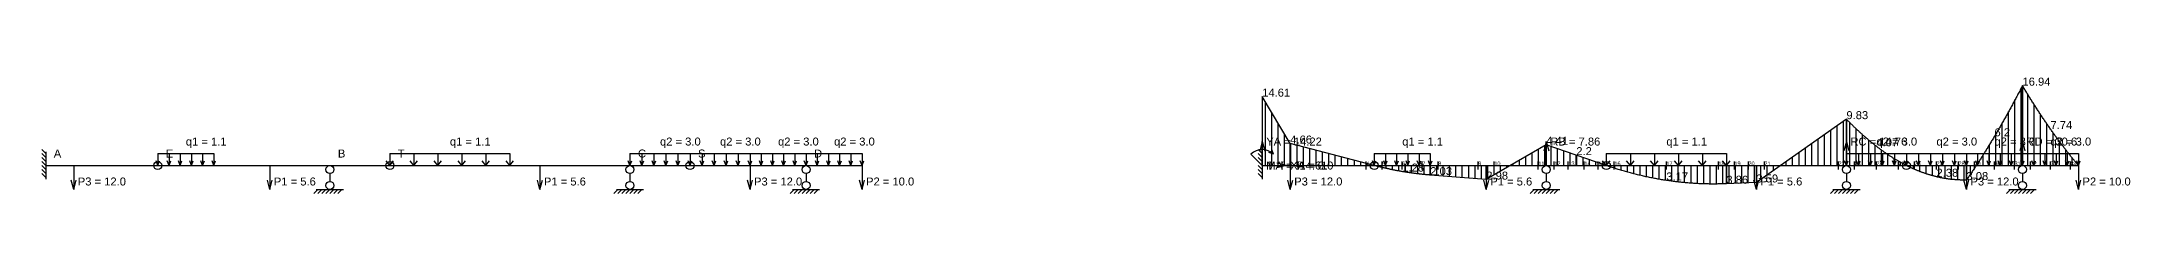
# Model space of a CAD drawing. Header units: millimetres. Extents: x 0 to 113, y -2 to 2.
# Drawn here: x -0.1 to 52.1, y -0.7 to 2.2 of the extents above; entities that cross this region are included whole.
import ezdxf

# ---------------------------------------------------------------- set-up
doc = ezdxf.new("R2010")
doc.units = ezdxf.units.MM
doc.layers.add('Loads', color=7, linetype='Continuous')
doc.layers.add('Supports', color=7, linetype='Continuous')
doc.styles.get("Standard").update_dxf_attribs({"font": 'arial.ttf'})

# ---------------------------------------------------------------- blocks, each defined once
blk = doc.blocks.new('Жесткая заделка')
for points in [[(-0.1, 0.4), (0, 0.3)], [(-0.1, 0.3), (0, 0.2)], [(-0.1, 0.2), (0, 0.1)], [(-0.1, 0.1), (0, 0)], [(-0.1, 0), (0, -0.1)], [(0, 0.34), (0, -0.34)], [(-0.1, -0.1), (0, -0.2)], [(-0.1, -0.2), (0, -0.3)]]:
    blk.add_lwpolyline(points)
blk = doc.blocks.new('Подвижная опора')
for points in [[(-0.7, 0.4), (-0.6, 0.3)], [(-0.7, 0.3), (-0.6, 0.2)], [(-0.7, 0.2), (-0.6, 0.1)], [(-0.7, 0.1), (-0.6, 0)], [(-0.7, 0), (-0.6, -0.1)], [(-0.6, 0.34), (-0.6, -0.34)], [(-0.2, 0), (-0.4, 0)], [(-0.7, -0.1), (-0.6, -0.2)], [(-0.7, -0.2), (-0.6, -0.3)]]:
    blk.add_lwpolyline(points)
for centre in [(-0.5, 0), (-0.1, 0)]:
    blk.add_circle(centre, 0.1)
blk = doc.blocks.new('Сосредоточенная сила')
for points in [[(0, 0), (0.6, 0)], [(0.6, 0), (0.366, 0.062)], [(0.6, 0), (0.366, -0.062)]]:
    blk.add_lwpolyline(points)
blk = doc.blocks.new('Распределенная нагрузка')
for points in [[(0, 0.5), (-0.117, 0.531)], [(-0.3, 0.5), (0, 0.5)], [(-0.3, -0.5), (-0.3, 0.5)], [(0, 0.5), (-0.117, 0.469)], [(-0.3, 0.3), (0, 0.3)], [(0, 0.3), (-0.117, 0.331)], [(0, 0.3), (-0.117, 0.269)], [(-0.3, 0.1), (0, 0.1)], [(0, 0.1), (-0.117, 0.131)], [(0, 0.1), (-0.117, 0.069)], [(-0.3, -0.1), (0, -0.1)], [(0, -0.1), (-0.117, -0.069)], [(0, -0.1), (-0.117, -0.131)], [(-0.3, -0.3), (0, -0.3)], [(0, -0.3), (-0.117, -0.269)], [(0, -0.3), (-0.117, -0.331)], [(-0.3, -0.5), (0, -0.5)], [(0, -0.5), (-0.117, -0.469)], [(0, -0.5), (-0.117, -0.531)]]:
    blk.add_lwpolyline(points)
blk = doc.blocks.new('Сечение')
at = {"color": 1}
blk.add_lwpolyline([(-0.1, 0), (0.1, 0)], dxfattribs=at)
blk = doc.blocks.new('Момент (по часовой)')
for points in [[(0, 0), (-0.283, 0.283)], [(0.283, 0.283), (0.166, 0.323)], [(0.283, 0.283), (0.242, 0.4)]]:
    blk.add_lwpolyline(points)
blk.add_arc((0, 0), 0.4, 45.0651, 134.9349)

msp = doc.modelspace()

# ---------------------------------------------------------------- hatches: boundary and pattern name
at = {"layer": 'Штриховка 1'}
h = msp.add_hatch(dxfattribs=at)
h.set_pattern_fill('ANSI31', color=3, scale=0.05, angle=45)
h.paths.add_polyline_path([(30.4, 0), (31.1, 0), (31.1, 0.55), (30.4, 1.725), (30.4, 0)])
h = msp.add_hatch(dxfattribs=at)
h.set_pattern_fill('ANSI31', color=3, scale=0.05, angle=45)
h.paths.add_polyline_path([(48, 0), (49.4, 0), (49.4, 2), (49.386, 1.973), (49.372, 1.946), (49.358, 1.919), (49.344, 1.892), (49.33, 1.865), (49.316, 1.839), (49.302, 1.812), (49.288, 1.785), (49.274, 1.759), (49.26, 1.732), (49.246, 1.706), (49.232, 1.68), (49.218, 1.653), (49.204, 1.627), (49.19, 1.601), (49.176, 1.575), (49.162, 1.549), (49.148, 1.523), (49.134, 1.498), (49.12, 1.472), (49.106, 1.446), (49.092, 1.421), (49.078, 1.395), (49.064, 1.369), (49.05, 1.344), (49.036, 1.319), (49.022, 1.294), (49.008, 1.268), (48.994, 1.243), (48.98, 1.218), (48.966, 1.193), (48.952, 1.168), (48.938, 1.143), (48.924, 1.119), (48.91, 1.094), (48.896, 1.069), (48.882, 1.045), (48.868, 1.02), (48.854, 0.996), (48.84, 0.971), (48.826, 0.947), (48.812, 0.923), (48.798, 0.899), (48.784, 0.875), (48.77, 0.851), (48.756, 0.827), (48.742, 0.803), (48.728, 0.779), (48.714, 0.755), (48.7, 0.732), (48.686, 0.708), (48.672, 0.684), (48.658, 0.661), (48.644, 0.638), (48.63, 0.614), (48.616, 0.591), (48.602, 0.568), (48.588, 0.545), (48.574, 0.522), (48.56, 0.499), (48.546, 0.476), (48.532, 0.453), (48.518, 0.43), (48.504, 0.408), (48.49, 0.385), (48.476, 0.362), (48.462, 0.34), (48.448, 0.318), (48.434, 0.295), (48.42, 0.273), (48.406, 0.251), (48.392, 0.229), (48.378, 0.206), (48.364, 0.184), (48.35, 0.163), (48.336, 0.141), (48.322, 0.119), (48.308, 0.097), (48.294, 0.075), (48.28, 0.054), (48.266, 0.032), (48.252, 0.011), (48.238, -0.011), (48.224, -0.032), (48.21, -0.053), (48.196, -0.074), (48.182, -0.095), (48.168, -0.116), (48.154, -0.137), (48.14, -0.158), (48.126, -0.179), (48.112, -0.2), (48.098, -0.22), (48.084, -0.241), (48.07, -0.262), (48.056, -0.282), (48.042, -0.302), (48.028, -0.323), (48.014, -0.343), (48, -0.363), (48, 0)])
h = msp.add_hatch(dxfattribs=at)
h.set_pattern_fill('ANSI31', color=3, scale=0.05, angle=45)
h.paths.add_polyline_path([(49.4, 0), (50.8, 0), (50.8, 0), (50.786, 0.017), (50.772, 0.033), (50.758, 0.05), (50.744, 0.067), (50.73, 0.084), (50.716, 0.101), (50.702, 0.117), (50.688, 0.135), (50.674, 0.152), (50.66, 0.169), (50.646, 0.186), (50.632, 0.203), (50.618, 0.221), (50.604, 0.238), (50.59, 0.256), (50.576, 0.274), (50.562, 0.291), (50.548, 0.309), (50.534, 0.327), (50.52, 0.345), (50.506, 0.362), (50.492, 0.381), (50.478, 0.399), (50.464, 0.417), (50.45, 0.435), (50.436, 0.453), (50.422, 0.472), (50.408, 0.49), (50.394, 0.509), (50.38, 0.527), (50.366, 0.546), (50.352, 0.565), (50.338, 0.583), (50.324, 0.602), (50.31, 0.621), (50.296, 0.64), (50.282, 0.659), (50.268, 0.678), (50.254, 0.698), (50.24, 0.717), (50.226, 0.736), (50.212, 0.755), (50.198, 0.775), (50.184, 0.795), (50.17, 0.814), (50.156, 0.834), (50.142, 0.854), (50.128, 0.873), (50.114, 0.893), (50.1, 0.913), (50.086, 0.933), (50.072, 0.953), (50.058, 0.974), (50.044, 0.994), (50.03, 1.014), (50.016, 1.034), (50.002, 1.055), (49.988, 1.075), (49.974, 1.096), (49.96, 1.117), (49.946, 1.137), (49.932, 1.158), (49.918, 1.179), (49.904, 1.2), (49.89, 1.221), (49.876, 1.242), (49.862, 1.263), (49.848, 1.284), (49.834, 1.306), (49.82, 1.327), (49.806, 1.349), (49.792, 1.37), (49.778, 1.392), (49.764, 1.413), (49.75, 1.435), (49.736, 1.457), (49.722, 1.479), (49.708, 1.5), (49.694, 1.522), (49.68, 1.544), (49.666, 1.567), (49.652, 1.589), (49.638, 1.611), (49.624, 1.633), (49.61, 1.656), (49.596, 1.678), (49.582, 1.701), (49.568, 1.723), (49.554, 1.746), (49.54, 1.769), (49.526, 1.792), (49.512, 1.815), (49.498, 1.837), (49.484, 1.86), (49.47, 1.883), (49.456, 1.907), (49.442, 1.93), (49.428, 1.953), (49.414, 1.977), (49.4, 2), (49.4, 0)])
h = msp.add_hatch(dxfattribs=at)
h.set_pattern_fill('ANSI31', color=3, scale=0.05, angle=45)
h.paths.add_polyline_path([(42.75, 0), (45, 0), (45, 1.16), (42.75, -0.424), (42.75, 0)])
h = msp.add_hatch(dxfattribs=at)
h.set_pattern_fill('ANSI31', color=3, scale=0.05, angle=45)
h.paths.add_polyline_path([(45, 0), (46.5, 0), (46.5, 0), (46.485, 0.008), (46.47, 0.015), (46.455, 0.023), (46.44, 0.031), (46.425, 0.039), (46.41, 0.047), (46.395, 0.055), (46.38, 0.064), (46.365, 0.072), (46.35, 0.08), (46.335, 0.089), (46.32, 0.097), (46.305, 0.106), (46.29, 0.115), (46.275, 0.123), (46.26, 0.132), (46.245, 0.141), (46.23, 0.15), (46.215, 0.159), (46.2, 0.168), (46.185, 0.178), (46.17, 0.187), (46.155, 0.196), (46.14, 0.206), (46.125, 0.215), (46.11, 0.225), (46.095, 0.235), (46.08, 0.245), (46.065, 0.255), (46.05, 0.264), (46.035, 0.275), (46.02, 0.285), (46.005, 0.295), (45.99, 0.305), (45.975, 0.316), (45.96, 0.326), (45.945, 0.337), (45.93, 0.347), (45.915, 0.358), (45.9, 0.368), (45.885, 0.379), (45.87, 0.39), (45.855, 0.401), (45.84, 0.412), (45.825, 0.423), (45.81, 0.435), (45.795, 0.446), (45.78, 0.458), (45.765, 0.469), (45.75, 0.481), (45.735, 0.492), (45.72, 0.504), (45.705, 0.516), (45.69, 0.528), (45.675, 0.54), (45.66, 0.552), (45.645, 0.564), (45.63, 0.576), (45.615, 0.588), (45.6, 0.601), (45.585, 0.613), (45.57, 0.625), (45.555, 0.638), (45.54, 0.651), (45.525, 0.664), (45.51, 0.676), (45.495, 0.689), (45.48, 0.702), (45.465, 0.715), (45.45, 0.729), (45.435, 0.742), (45.42, 0.755), (45.405, 0.768), (45.39, 0.782), (45.375, 0.795), (45.36, 0.809), (45.345, 0.823), (45.33, 0.837), (45.315, 0.851), (45.3, 0.865), (45.285, 0.878), (45.27, 0.893), (45.255, 0.907), (45.24, 0.921), (45.225, 0.935), (45.21, 0.95), (45.195, 0.964), (45.18, 0.979), (45.165, 0.994), (45.15, 1.008), (45.135, 1.023), (45.12, 1.038), (45.105, 1.053), (45.09, 1.068), (45.075, 1.083), (45.06, 1.099), (45.045, 1.114), (45.03, 1.129), (45.015, 1.145), (45, 1.16), (45, 0)])
h = msp.add_hatch(dxfattribs=at)
h.set_pattern_fill('ANSI31', color=3, scale=0.05, angle=45)
h.paths.add_polyline_path([(31.1, 0), (33.2, 0), (33.2, 0), (31.1, 0.55), (31.1, 0)])
h = msp.add_hatch(dxfattribs=at)
h.set_pattern_fill('ANSI31', color=3, scale=0.05, angle=45)
h.paths.add_polyline_path([(33.2, 0), (34.6, 0), (34.6, -0.239), (34.586, -0.238), (34.572, -0.237), (34.558, -0.236), (34.544, -0.235), (34.53, -0.234), (34.516, -0.232), (34.502, -0.231), (34.488, -0.23), (34.474, -0.228), (34.46, -0.227), (34.446, -0.226), (34.432, -0.224), (34.418, -0.223), (34.404, -0.221), (34.39, -0.22), (34.376, -0.218), (34.362, -0.217), (34.348, -0.215), (34.334, -0.213), (34.32, -0.212), (34.306, -0.21), (34.292, -0.209), (34.278, -0.207), (34.264, -0.205), (34.25, -0.203), (34.236, -0.202), (34.222, -0.2), (34.208, -0.198), (34.194, -0.196), (34.18, -0.194), (34.166, -0.192), (34.152, -0.191), (34.138, -0.189), (34.124, -0.187), (34.11, -0.185), (34.096, -0.182), (34.082, -0.18), (34.068, -0.178), (34.054, -0.176), (34.04, -0.174), (34.026, -0.172), (34.012, -0.17), (33.998, -0.168), (33.984, -0.165), (33.97, -0.163), (33.956, -0.161), (33.942, -0.159), (33.928, -0.156), (33.914, -0.154), (33.9, -0.151), (33.886, -0.149), (33.872, -0.147), (33.858, -0.144), (33.844, -0.142), (33.83, -0.139), (33.816, -0.137), (33.802, -0.134), (33.788, -0.132), (33.774, -0.129), (33.76, -0.126), (33.746, -0.124), (33.732, -0.121), (33.718, -0.118), (33.704, -0.116), (33.69, -0.113), (33.676, -0.11), (33.662, -0.107), (33.648, -0.104), (33.634, -0.101), (33.62, -0.099), (33.606, -0.096), (33.592, -0.093), (33.578, -0.09), (33.564, -0.087), (33.55, -0.084), (33.536, -0.081), (33.522, -0.078), (33.508, -0.074), (33.494, -0.071), (33.48, -0.068), (33.466, -0.065), (33.452, -0.062), (33.438, -0.059), (33.424, -0.055), (33.41, -0.052), (33.396, -0.049), (33.382, -0.045), (33.368, -0.042), (33.354, -0.039), (33.34, -0.035), (33.326, -0.032), (33.312, -0.029), (33.298, -0.025), (33.284, -0.021), (33.27, -0.018), (33.256, -0.015), (33.242, -0.011), (33.228, -0.007), (33.214, -0.004), (33.2, 0), (33.2, 0)])
h = msp.add_hatch(dxfattribs=at)
h.set_pattern_fill('ANSI31', color=3, scale=0.05, angle=45)
h.paths.add_polyline_path([(34.6, 0), (36, 0), (36, -0.352), (34.6, -0.239), (34.6, 0)])
h = msp.add_hatch(dxfattribs=at)
h.set_pattern_fill('ANSI31', color=3, scale=0.05, angle=45)
h.paths.add_polyline_path([(36, 0), (37.5, 0), (37.5, 0.52), (36, -0.351), (36, 0)])
h = msp.add_hatch(dxfattribs=at)
h.set_pattern_fill('ANSI31', color=3, scale=0.05, angle=45)
h.paths.add_polyline_path([(37.5, 0), (38.25, 0), (38.25, 0.26), (37.5, 0.52), (37.5, 0)])
h = msp.add_hatch(dxfattribs=at)
h.set_pattern_fill('ANSI31', color=3, scale=0.05, angle=45)
h.paths.add_polyline_path([(38.25, 0), (39, 0), (39, 0), (38.25, 0.26), (38.25, 0)])
h = msp.add_hatch(dxfattribs=at)
h.set_pattern_fill('ANSI31', color=3, scale=0.05, angle=45)
h.paths.add_polyline_path([(39, 0), (42, 0), (42, -0.456), (41.97, -0.457), (41.94, -0.458), (41.91, -0.459), (41.88, -0.46), (41.85, -0.461), (41.82, -0.462), (41.79, -0.462), (41.76, -0.463), (41.73, -0.463), (41.7, -0.463), (41.67, -0.463), (41.64, -0.463), (41.61, -0.463), (41.58, -0.463), (41.55, -0.462), (41.52, -0.462), (41.49, -0.461), (41.46, -0.46), (41.43, -0.459), (41.4, -0.458), (41.37, -0.457), (41.34, -0.456), (41.31, -0.455), (41.28, -0.453), (41.25, -0.452), (41.22, -0.45), (41.19, -0.448), (41.16, -0.446), (41.13, -0.444), (41.1, -0.442), (41.07, -0.44), (41.04, -0.437), (41.01, -0.435), (40.98, -0.432), (40.95, -0.429), (40.92, -0.426), (40.89, -0.423), (40.86, -0.42), (40.83, -0.417), (40.8, -0.414), (40.77, -0.41), (40.74, -0.407), (40.71, -0.403), (40.68, -0.399), (40.65, -0.395), (40.62, -0.391), (40.59, -0.387), (40.56, -0.383), (40.53, -0.379), (40.5, -0.374), (40.47, -0.369), (40.44, -0.365), (40.41, -0.36), (40.38, -0.355), (40.35, -0.35), (40.32, -0.345), (40.29, -0.339), (40.26, -0.334), (40.23, -0.328), (40.2, -0.323), (40.17, -0.317), (40.14, -0.311), (40.11, -0.305), (40.08, -0.299), (40.05, -0.292), (40.02, -0.286), (39.99, -0.28), (39.96, -0.273), (39.93, -0.266), (39.9, -0.26), (39.87, -0.253), (39.84, -0.245), (39.81, -0.238), (39.78, -0.231), (39.75, -0.224), (39.72, -0.216), (39.69, -0.208), (39.66, -0.201), (39.63, -0.193), (39.6, -0.185), (39.57, -0.177), (39.54, -0.168), (39.51, -0.16), (39.48, -0.151), (39.45, -0.143), (39.42, -0.134), (39.39, -0.125), (39.36, -0.116), (39.33, -0.107), (39.3, -0.098), (39.27, -0.089), (39.24, -0.08), (39.21, -0.07), (39.18, -0.06), (39.15, -0.051), (39.12, -0.041), (39.09, -0.031), (39.06, -0.021), (39.03, -0.01), (39, 0), (39, 0)])
h = msp.add_hatch(dxfattribs=at)
h.set_pattern_fill('ANSI31', color=3, scale=0.05, angle=45)
h.paths.add_polyline_path([(42, 0), (42.75, 0), (42.75, -0.424), (42, -0.456), (42, 0)])
h = msp.add_hatch(dxfattribs=at)
h.set_pattern_fill('ANSI31', color=3, scale=0.05, angle=45)
h.paths.add_polyline_path([(46.5, 0), (48, 0), (48, -0.363), (47.985, -0.364), (47.97, -0.364), (47.955, -0.364), (47.94, -0.364), (47.925, -0.364), (47.91, -0.364), (47.895, -0.364), (47.88, -0.364), (47.865, -0.363), (47.85, -0.363), (47.835, -0.362), (47.82, -0.362), (47.805, -0.361), (47.79, -0.36), (47.775, -0.36), (47.76, -0.359), (47.745, -0.358), (47.73, -0.357), (47.715, -0.356), (47.7, -0.354), (47.685, -0.353), (47.67, -0.352), (47.655, -0.35), (47.64, -0.349), (47.625, -0.347), (47.61, -0.346), (47.595, -0.344), (47.58, -0.342), (47.565, -0.34), (47.55, -0.338), (47.535, -0.336), (47.52, -0.334), (47.505, -0.332), (47.49, -0.329), (47.475, -0.327), (47.46, -0.324), (47.445, -0.322), (47.43, -0.319), (47.415, -0.317), (47.4, -0.314), (47.385, -0.311), (47.37, -0.308), (47.355, -0.305), (47.34, -0.302), (47.325, -0.298), (47.31, -0.295), (47.295, -0.292), (47.28, -0.288), (47.265, -0.285), (47.25, -0.281), (47.235, -0.278), (47.22, -0.274), (47.205, -0.27), (47.19, -0.266), (47.175, -0.262), (47.16, -0.258), (47.145, -0.254), (47.13, -0.25), (47.115, -0.245), (47.1, -0.241), (47.085, -0.236), (47.07, -0.232), (47.055, -0.227), (47.04, -0.223), (47.025, -0.218), (47.01, -0.213), (46.995, -0.208), (46.98, -0.203), (46.965, -0.198), (46.95, -0.193), (46.935, -0.187), (46.92, -0.182), (46.905, -0.177), (46.89, -0.171), (46.875, -0.166), (46.86, -0.16), (46.845, -0.154), (46.83, -0.148), (46.815, -0.142), (46.8, -0.136), (46.785, -0.13), (46.77, -0.124), (46.755, -0.118), (46.74, -0.112), (46.725, -0.105), (46.71, -0.099), (46.695, -0.092), (46.68, -0.086), (46.665, -0.079), (46.65, -0.072), (46.635, -0.065), (46.62, -0.058), (46.605, -0.051), (46.59, -0.044), (46.575, -0.037), (46.56, -0.03), (46.545, -0.022), (46.53, -0.015), (46.515, -0.008), (46.5, 0), (46.5, 0)])

# ---------------------------------------------------------------- linework, layer by layer
at = {"layer": 'diagram M', "color": 6, "linetype": 'CONTINUOUS'}
for points in [[(30.4, 0), (31.1, 0), (31.1, 0.55), (30.4, 1.725), (30.4, 0)], [(48, 0), (49.4, 0), (49.4, 2), (49.386, 1.973), (49.372, 1.946), (49.358, 1.919), (49.344, 1.892), (49.33, 1.865), (49.316, 1.839), (49.302, 1.812), (49.288, 1.785), (49.274, 1.759), (49.26, 1.732), (49.246, 1.706), (49.232, 1.68), (49.218, 1.653), (49.204, 1.627), (49.19, 1.601), (49.176, 1.575), (49.162, 1.549), (49.148, 1.523), (49.134, 1.498), (49.12, 1.472), (49.106, 1.446), (49.092, 1.421), (49.078, 1.395), (49.064, 1.369), (49.05, 1.344), (49.036, 1.319), (49.022, 1.294), (49.008, 1.268), (48.994, 1.243), (48.98, 1.218), (48.966, 1.193), (48.952, 1.168), (48.938, 1.143), (48.924, 1.119), (48.91, 1.094), (48.896, 1.069), (48.882, 1.045), (48.868, 1.02), (48.854, 0.996), (48.84, 0.971), (48.826, 0.947), (48.812, 0.923), (48.798, 0.899), (48.784, 0.875), (48.77, 0.851), (48.756, 0.827), (48.742, 0.803), (48.728, 0.779), (48.714, 0.755), (48.7, 0.732), (48.686, 0.708), (48.672, 0.684), (48.658, 0.661), (48.644, 0.638), (48.63, 0.614), (48.616, 0.591), (48.602, 0.568), (48.588, 0.545), (48.574, 0.522), (48.56, 0.499), (48.546, 0.476), (48.532, 0.453), (48.518, 0.43), (48.504, 0.408), (48.49, 0.385), (48.476, 0.362), (48.462, 0.34), (48.448, 0.318), (48.434, 0.295), (48.42, 0.273), (48.406, 0.251), (48.392, 0.229), (48.378, 0.206), (48.364, 0.184), (48.35, 0.163), (48.336, 0.141), (48.322, 0.119), (48.308, 0.097), (48.294, 0.075), (48.28, 0.054), (48.266, 0.032), (48.252, 0.011), (48.238, -0.011), (48.224, -0.032), (48.21, -0.053), (48.196, -0.074), (48.182, -0.095), (48.168, -0.116), (48.154, -0.137), (48.14, -0.158), (48.126, -0.179), (48.112, -0.2), (48.098, -0.22), (48.084, -0.241), (48.07, -0.262), (48.056, -0.282), (48.042, -0.302), (48.028, -0.323), (48.014, -0.343), (48, -0.363), (48, 0)], [(49.4, 0), (50.8, 0), (50.8, 0), (50.786, 0.017), (50.772, 0.033), (50.758, 0.05), (50.744, 0.067), (50.73, 0.084), (50.716, 0.101), (50.702, 0.117), (50.688, 0.135), (50.674, 0.152), (50.66, 0.169), (50.646, 0.186), (50.632, 0.203), (50.618, 0.221), (50.604, 0.238), (50.59, 0.256), (50.576, 0.274), (50.562, 0.291), (50.548, 0.309), (50.534, 0.327), (50.52, 0.345), (50.506, 0.362), (50.492, 0.381), (50.478, 0.399), (50.464, 0.417), (50.45, 0.435), (50.436, 0.453), (50.422, 0.472), (50.408, 0.49), (50.394, 0.509), (50.38, 0.527), (50.366, 0.546), (50.352, 0.565), (50.338, 0.583), (50.324, 0.602), (50.31, 0.621), (50.296, 0.64), (50.282, 0.659), (50.268, 0.678), (50.254, 0.698), (50.24, 0.717), (50.226, 0.736), (50.212, 0.755), (50.198, 0.775), (50.184, 0.795), (50.17, 0.814), (50.156, 0.834), (50.142, 0.854), (50.128, 0.873), (50.114, 0.893), (50.1, 0.913), (50.086, 0.933), (50.072, 0.953), (50.058, 0.974), (50.044, 0.994), (50.03, 1.014), (50.016, 1.034), (50.002, 1.055), (49.988, 1.075), (49.974, 1.096), (49.96, 1.117), (49.946, 1.137), (49.932, 1.158), (49.918, 1.179), (49.904, 1.2), (49.89, 1.221), (49.876, 1.242), (49.862, 1.263), (49.848, 1.284), (49.834, 1.306), (49.82, 1.327), (49.806, 1.349), (49.792, 1.37), (49.778, 1.392), (49.764, 1.413), (49.75, 1.435), (49.736, 1.457), (49.722, 1.479), (49.708, 1.5), (49.694, 1.522), (49.68, 1.544), (49.666, 1.567), (49.652, 1.589), (49.638, 1.611), (49.624, 1.633), (49.61, 1.656), (49.596, 1.678), (49.582, 1.701), (49.568, 1.723), (49.554, 1.746), (49.54, 1.769), (49.526, 1.792), (49.512, 1.815), (49.498, 1.837), (49.484, 1.86), (49.47, 1.883), (49.456, 1.907), (49.442, 1.93), (49.428, 1.953), (49.414, 1.977), (49.4, 2), (49.4, 0)], [(42.75, 0), (45, 0), (45, 1.16), (42.75, -0.424), (42.75, 0)], [(45, 0), (46.5, 0), (46.5, 0), (46.485, 0.008), (46.47, 0.015), (46.455, 0.023), (46.44, 0.031), (46.425, 0.039), (46.41, 0.047), (46.395, 0.055), (46.38, 0.064), (46.365, 0.072), (46.35, 0.08), (46.335, 0.089), (46.32, 0.097), (46.305, 0.106), (46.29, 0.115), (46.275, 0.123), (46.26, 0.132), (46.245, 0.141), (46.23, 0.15), (46.215, 0.159), (46.2, 0.168), (46.185, 0.178), (46.17, 0.187), (46.155, 0.196), (46.14, 0.206), (46.125, 0.215), (46.11, 0.225), (46.095, 0.235), (46.08, 0.245), (46.065, 0.255), (46.05, 0.264), (46.035, 0.275), (46.02, 0.285), (46.005, 0.295), (45.99, 0.305), (45.975, 0.316), (45.96, 0.326), (45.945, 0.337), (45.93, 0.347), (45.915, 0.358), (45.9, 0.368), (45.885, 0.379), (45.87, 0.39), (45.855, 0.401), (45.84, 0.412), (45.825, 0.423), (45.81, 0.435), (45.795, 0.446), (45.78, 0.458), (45.765, 0.469), (45.75, 0.481), (45.735, 0.492), (45.72, 0.504), (45.705, 0.516), (45.69, 0.528), (45.675, 0.54), (45.66, 0.552), (45.645, 0.564), (45.63, 0.576), (45.615, 0.588), (45.6, 0.601), (45.585, 0.613), (45.57, 0.625), (45.555, 0.638), (45.54, 0.651), (45.525, 0.664), (45.51, 0.676), (45.495, 0.689), (45.48, 0.702), (45.465, 0.715), (45.45, 0.729), (45.435, 0.742), (45.42, 0.755), (45.405, 0.768), (45.39, 0.782), (45.375, 0.795), (45.36, 0.809), (45.345, 0.823), (45.33, 0.837), (45.315, 0.851), (45.3, 0.865), (45.285, 0.878), (45.27, 0.893), (45.255, 0.907), (45.24, 0.921), (45.225, 0.935), (45.21, 0.95), (45.195, 0.964), (45.18, 0.979), (45.165, 0.994), (45.15, 1.008), (45.135, 1.023), (45.12, 1.038), (45.105, 1.053), (45.09, 1.068), (45.075, 1.083), (45.06, 1.099), (45.045, 1.114), (45.03, 1.129), (45.015, 1.145), (45, 1.16), (45, 0)], [(31.1, 0), (33.2, 0), (33.2, 0), (31.1, 0.55), (31.1, 0)], [(33.2, 0), (34.6, 0), (34.6, -0.239), (34.586, -0.238), (34.572, -0.237), (34.558, -0.236), (34.544, -0.235), (34.53, -0.234), (34.516, -0.232), (34.502, -0.231), (34.488, -0.23), (34.474, -0.228), (34.46, -0.227), (34.446, -0.226), (34.432, -0.224), (34.418, -0.223), (34.404, -0.221), (34.39, -0.22), (34.376, -0.218), (34.362, -0.217), (34.348, -0.215), (34.334, -0.213), (34.32, -0.212), (34.306, -0.21), (34.292, -0.209), (34.278, -0.207), (34.264, -0.205), (34.25, -0.203), (34.236, -0.202), (34.222, -0.2), (34.208, -0.198), (34.194, -0.196), (34.18, -0.194), (34.166, -0.192), (34.152, -0.191), (34.138, -0.189), (34.124, -0.187), (34.11, -0.185), (34.096, -0.182), (34.082, -0.18), (34.068, -0.178), (34.054, -0.176), (34.04, -0.174), (34.026, -0.172), (34.012, -0.17), (33.998, -0.168), (33.984, -0.165), (33.97, -0.163), (33.956, -0.161), (33.942, -0.159), (33.928, -0.156), (33.914, -0.154), (33.9, -0.151), (33.886, -0.149), (33.872, -0.147), (33.858, -0.144), (33.844, -0.142), (33.83, -0.139), (33.816, -0.137), (33.802, -0.134), (33.788, -0.132), (33.774, -0.129), (33.76, -0.126), (33.746, -0.124), (33.732, -0.121), (33.718, -0.118), (33.704, -0.116), (33.69, -0.113), (33.676, -0.11), (33.662, -0.107), (33.648, -0.104), (33.634, -0.101), (33.62, -0.099), (33.606, -0.096), (33.592, -0.093), (33.578, -0.09), (33.564, -0.087), (33.55, -0.084), (33.536, -0.081), (33.522, -0.078), (33.508, -0.074), (33.494, -0.071), (33.48, -0.068), (33.466, -0.065), (33.452, -0.062), (33.438, -0.059), (33.424, -0.055), (33.41, -0.052), (33.396, -0.049), (33.382, -0.045), (33.368, -0.042), (33.354, -0.039), (33.34, -0.035), (33.326, -0.032), (33.312, -0.029), (33.298, -0.025), (33.284, -0.021), (33.27, -0.018), (33.256, -0.015), (33.242, -0.011), (33.228, -0.007), (33.214, -0.004), (33.2, 0), (33.2, 0)], [(34.6, 0), (36, 0), (36, -0.352), (34.6, -0.239), (34.6, 0)], [(36, 0), (37.5, 0), (37.5, 0.52), (36, -0.351), (36, 0)], [(37.5, 0), (38.25, 0), (38.25, 0.26), (37.5, 0.52), (37.5, 0)], [(38.25, 0), (39, 0), (39, 0), (38.25, 0.26), (38.25, 0)], [(39, 0), (42, 0), (42, -0.456), (41.97, -0.457), (41.94, -0.458), (41.91, -0.459), (41.88, -0.46), (41.85, -0.461), (41.82, -0.462), (41.79, -0.462), (41.76, -0.463), (41.73, -0.463), (41.7, -0.463), (41.67, -0.463), (41.64, -0.463), (41.61, -0.463), (41.58, -0.463), (41.55, -0.462), (41.52, -0.462), (41.49, -0.461), (41.46, -0.46), (41.43, -0.459), (41.4, -0.458), (41.37, -0.457), (41.34, -0.456), (41.31, -0.455), (41.28, -0.453), (41.25, -0.452), (41.22, -0.45), (41.19, -0.448), (41.16, -0.446), (41.13, -0.444), (41.1, -0.442), (41.07, -0.44), (41.04, -0.437), (41.01, -0.435), (40.98, -0.432), (40.95, -0.429), (40.92, -0.426), (40.89, -0.423), (40.86, -0.42), (40.83, -0.417), (40.8, -0.414), (40.77, -0.41), (40.74, -0.407), (40.71, -0.403), (40.68, -0.399), (40.65, -0.395), (40.62, -0.391), (40.59, -0.387), (40.56, -0.383), (40.53, -0.379), (40.5, -0.374), (40.47, -0.369), (40.44, -0.365), (40.41, -0.36), (40.38, -0.355), (40.35, -0.35), (40.32, -0.345), (40.29, -0.339), (40.26, -0.334), (40.23, -0.328), (40.2, -0.323), (40.17, -0.317), (40.14, -0.311), (40.11, -0.305), (40.08, -0.299), (40.05, -0.292), (40.02, -0.286), (39.99, -0.28), (39.96, -0.273), (39.93, -0.266), (39.9, -0.26), (39.87, -0.253), (39.84, -0.245), (39.81, -0.238), (39.78, -0.231), (39.75, -0.224), (39.72, -0.216), (39.69, -0.208), (39.66, -0.201), (39.63, -0.193), (39.6, -0.185), (39.57, -0.177), (39.54, -0.168), (39.51, -0.16), (39.48, -0.151), (39.45, -0.143), (39.42, -0.134), (39.39, -0.125), (39.36, -0.116), (39.33, -0.107), (39.3, -0.098), (39.27, -0.089), (39.24, -0.08), (39.21, -0.07), (39.18, -0.06), (39.15, -0.051), (39.12, -0.041), (39.09, -0.031), (39.06, -0.021), (39.03, -0.01), (39, 0), (39, 0)], [(42, 0), (42.75, 0), (42.75, -0.424), (42, -0.456), (42, 0)], [(46.5, 0), (48, 0), (48, -0.363), (47.985, -0.364), (47.97, -0.364), (47.955, -0.364), (47.94, -0.364), (47.925, -0.364), (47.91, -0.364), (47.895, -0.364), (47.88, -0.364), (47.865, -0.363), (47.85, -0.363), (47.835, -0.362), (47.82, -0.362), (47.805, -0.361), (47.79, -0.36), (47.775, -0.36), (47.76, -0.359), (47.745, -0.358), (47.73, -0.357), (47.715, -0.356), (47.7, -0.354), (47.685, -0.353), (47.67, -0.352), (47.655, -0.35), (47.64, -0.349), (47.625, -0.347), (47.61, -0.346), (47.595, -0.344), (47.58, -0.342), (47.565, -0.34), (47.55, -0.338), (47.535, -0.336), (47.52, -0.334), (47.505, -0.332), (47.49, -0.329), (47.475, -0.327), (47.46, -0.324), (47.445, -0.322), (47.43, -0.319), (47.415, -0.317), (47.4, -0.314), (47.385, -0.311), (47.37, -0.308), (47.355, -0.305), (47.34, -0.302), (47.325, -0.298), (47.31, -0.295), (47.295, -0.292), (47.28, -0.288), (47.265, -0.285), (47.25, -0.281), (47.235, -0.278), (47.22, -0.274), (47.205, -0.27), (47.19, -0.266), (47.175, -0.262), (47.16, -0.258), (47.145, -0.254), (47.13, -0.25), (47.115, -0.245), (47.1, -0.241), (47.085, -0.236), (47.07, -0.232), (47.055, -0.227), (47.04, -0.223), (47.025, -0.218), (47.01, -0.213), (46.995, -0.208), (46.98, -0.203), (46.965, -0.198), (46.95, -0.193), (46.935, -0.187), (46.92, -0.182), (46.905, -0.177), (46.89, -0.171), (46.875, -0.166), (46.86, -0.16), (46.845, -0.154), (46.83, -0.148), (46.815, -0.142), (46.8, -0.136), (46.785, -0.13), (46.77, -0.124), (46.755, -0.118), (46.74, -0.112), (46.725, -0.105), (46.71, -0.099), (46.695, -0.092), (46.68, -0.086), (46.665, -0.079), (46.65, -0.072), (46.635, -0.065), (46.62, -0.058), (46.605, -0.051), (46.59, -0.044), (46.575, -0.037), (46.56, -0.03), (46.545, -0.022), (46.53, -0.015), (46.515, -0.008), (46.5, 0), (46.5, 0)]]:
    msp.add_lwpolyline(points, close=True, dxfattribs=at)
at = {"layer": 'HINGE', "lineweight": 30}
for centre in [(2.8, 0), (2.8, 0), (8.6, 0), (8.6, 0), (16.1, 0), (16.1, 0), (33.2, 0), (39, 0), (46.5, 0)]:
    msp.add_circle(centre, 0.1, dxfattribs=at)
at = {"layer": 'Rod', "lineweight": 30}
for p, q in [((0, 0), (0.7, 0)), ((0.7, 0), (2.8, 0)), ((2.8, 0), (4.2, 0)), ((4.2, 0), (5.6, 0)), ((5.6, 0), (7.1, 0)), ((7.1, 0), (7.85, 0)), ((7.85, 0), (8.6, 0)), ((8.6, 0), (11.6, 0)), ((11.6, 0), (12.35, 0)), ((12.35, 0), (14.6, 0)), ((14.6, 0), (16.1, 0)), ((16.1, 0), (17.6, 0)), ((17.6, 0), (19, 0)), ((19, 0), (20.4, 0)), ((30.4, 0), (31.1, 0)), ((31.1, 0), (33.2, 0)), ((33.2, 0), (34.6, 0)), ((34.6, 0), (36, 0)), ((36, 0), (37.5, 0)), ((37.5, 0), (38.25, 0)), ((38.25, 0), (39, 0)), ((39, 0), (42, 0)), ((42, 0), (42.75, 0)), ((42.75, 0), (45, 0)), ((45, 0), (46.5, 0)), ((46.5, 0), (48, 0)), ((48, 0), (49.4, 0)), ((49.4, 0), (50.8, 0))]:
    msp.add_line(p, q, dxfattribs=at)

# ---------------------------------------------------------------- block references
at = {"layer": 'Loads'}
for p, rotation in [((30.4, 0), 90), ((37.5, 0), 90), ((45, 0), 90), ((49.4, 0), 90), ((0.7, 0), 270), ((5.6, 0), 270), ((12.35, 0), 270), ((17.6, 0), 270), ((20.4, 0), 270), ((31.1, 0), 270), ((36, 0), 270), ((42.75, 0), 270), ((48, 0), 270), ((50.8, 0), 270)]:
    msp.add_blockref('Сосредоточенная сила', p, dxfattribs=dict(at, rotation=rotation))
at = {"layer": 'Loads', "rotation": 270}
for p, yscale in [((3.5, 0), 1.4), ((10.1, 0), 3), ((15.35, 0), 1.5), ((16.85, 0), 1.5), ((18.3, 0), 1.4), ((19.7, 0), 1.4), ((33.9, 0), 1.4), ((40.5, 0), 3), ((45.75, 0), 1.5), ((47.25, 0), 1.5), ((48.7, 0), 1.4), ((50.1, 0), 1.4)]:
    msp.add_blockref('Распределенная нагрузка', p, dxfattribs=dict(at, yscale=yscale))
at = {"layer": 'Loads'}
for name in ['Момент (по часовой)', 'Сосредоточенная сила']:
    msp.add_blockref(name, (30.4, 0), dxfattribs=at)
at = {"layer": 'SECTIONS', "rotation": 90}
for p in [(30.6, 0), (30.9, 0), (31.3, 0), (33, 0), (33.4, 0), (33.9, 0), (34.4, 0), (34.8, 0), (35.8, 0), (36.2, 0), (37.3, 0), (37.7, 0), (38.05, 0), (38.45, 0), (38.8, 0), (39.2, 0), (40.5, 0), (41.8, 0), (42.2, 0), (42.55, 0), (42.95, 0), (44.8, 0), (45.2, 0), (45.75, 0), (46.3, 0), (46.7, 0), (47.25, 0), (47.8, 0), (48.2, 0), (48.7, 0), (49.2, 0), (49.6, 0), (50.1, 0), (50.6, 0)]:
    msp.add_blockref('Сечение', p, dxfattribs=at)
at = {"layer": 'Supports'}
for p in [(0, 0), (30.4, 0)]:
    msp.add_blockref('Жесткая заделка', p, dxfattribs=at)
at = {"layer": 'Supports', "rotation": 90}
for p in [(7.1, 0), (14.6, 0), (19, 0), (37.5, 0), (45, 0), (49.4, 0)]:
    msp.add_blockref('Подвижная опора', p, dxfattribs=at)

# ---------------------------------------------------------------- texts
at = {"layer": 'diagram M', "color": 6}
for s, p in [('16.94', (49.4, 2)), ('16.94', (49.4, 2)), ('14.61', (30.4, 1.725)), ('9.83', (45, 1.161)), ('9.83', (45, 1.161)), ('7.74', (50.1, 0.914)), ('4.66', (31.1, 0.55)), ('4.66', (31.1, 0.55)), ('4.41', (37.5, 0.521)), ('4.41', (37.5, 0.521)), ('4.07', (45.75, 0.481)), ('6.2', (48.7, 0.732)), ('1.28', (33.9, -0.151)), ('2.2', (38.25, 0.26)), ('2.2', (38.25, 0.26)), ('2.03', (34.6, -0.24)), ('2.03', (34.6, -0.24)), ('2.98', (36, -0.352)), ('2.98', (36, -0.352)), ('3.17', (40.5, -0.374)), ('3.86', (42, -0.456)), ('3.86', (42, -0.456)), ('3.59', (42.75, -0.424)), ('3.59', (42.75, -0.424)), ('2.38', (47.25, -0.281)), ('3.08', (48, -0.364)), ('3.08', (48, -0.364))]:
    msp.add_text(s, height=0.2, dxfattribs=at).set_placement(p)
at = {"layer": 'Loads'}
for s, p in [('q1 = 1.1', (3.5, 0.5)), ('q1 = 1.1', (10.1, 0.5)), ('q2 = 3.0', (15.35, 0.5)), ('q2 = 3.0', (16.85, 0.5)), ('q2 = 3.0', (18.3, 0.5)), ('q2 = 3.0', (19.7, 0.5)), ('YA = 14.22', (30.5, 0.5)), ('q1 = 1.1', (33.9, 0.5)), ('RB = 7.86', (37.6, 0.5)), ('q1 = 1.1', (40.5, 0.5)), ('RC = 14.76', (45.1, 0.5)), ('q2 = 3.0', (45.75, 0.5)), ('q2 = 3.0', (47.25, 0.5)), ('q2 = 3.0', (48.7, 0.5)), ('RD = 30.6', (49.5, 0.5)), ('q2 = 3.0', (50.1, 0.5)), ('MA = -14.61', (30.5, -0.1)), ('XA = 0.0', (31.1, -0.1)), ('P3 = 12.0', (0.8, -0.5)), ('P1 = 5.6', (5.7, -0.5)), ('P1 = 5.6', (12.45, -0.5)), ('P3 = 12.0', (17.7, -0.5)), ('P2 = 10.0', (20.5, -0.5)), ('P3 = 12.0', (31.2, -0.5)), ('P1 = 5.6', (36.1, -0.5)), ('P1 = 5.6', (42.85, -0.5)), ('P3 = 12.0', (48.1, -0.5)), ('P2 = 10.0', (50.9, -0.5))]:
    msp.add_text(s, height=0.2, dxfattribs=at).set_placement(p)
at = {"layer": 'Node'}
for s, p in [('A', (0.2, 0.2)), ('E', (3, 0.2)), ('B', (7.3, 0.2)), ('T', (8.8, 0.2)), ('C', (14.8, 0.2)), ('S', (16.3, 0.2)), ('D', (19.2, 0.2))]:
    msp.add_text(s, height=0.2, dxfattribs=at).set_placement(p)
at = {"layer": 'SECTIONS', "color": 1}
for s, p in [('1', (30.6, 0)), ('2', (30.9, 0)), ('3', (31.3, 0)), ('4', (33, 0)), ('5', (33.4, 0)), ('6', (33.9, 0)), ('7', (34.4, 0)), ('8', (34.8, 0)), ('9', (35.8, 0)), ('10', (36.2, 0)), ('11', (37.3, 0)), ('12', (37.7, 0)), ('13', (38.05, 0)), ('14', (38.45, 0)), ('15', (38.8, 0)), ('16', (39.2, 0)), ('17', (40.5, 0)), ('18', (41.8, 0)), ('19', (42.2, 0)), ('20', (42.55, 0)), ('21', (42.95, 0)), ('22', (44.8, 0)), ('23', (45.2, 0)), ('24', (45.75, 0)), ('25', (46.3, 0)), ('26', (46.7, 0)), ('27', (47.25, 0)), ('28', (47.8, 0)), ('29', (48.2, 0)), ('30', (48.7, 0)), ('31', (49.2, 0)), ('32', (49.6, 0)), ('33', (50.1, 0)), ('34', (50.6, 0))]:
    msp.add_text(s, height=0.1, dxfattribs=at).set_placement(p)

doc.saveas('drawing.dxf')
